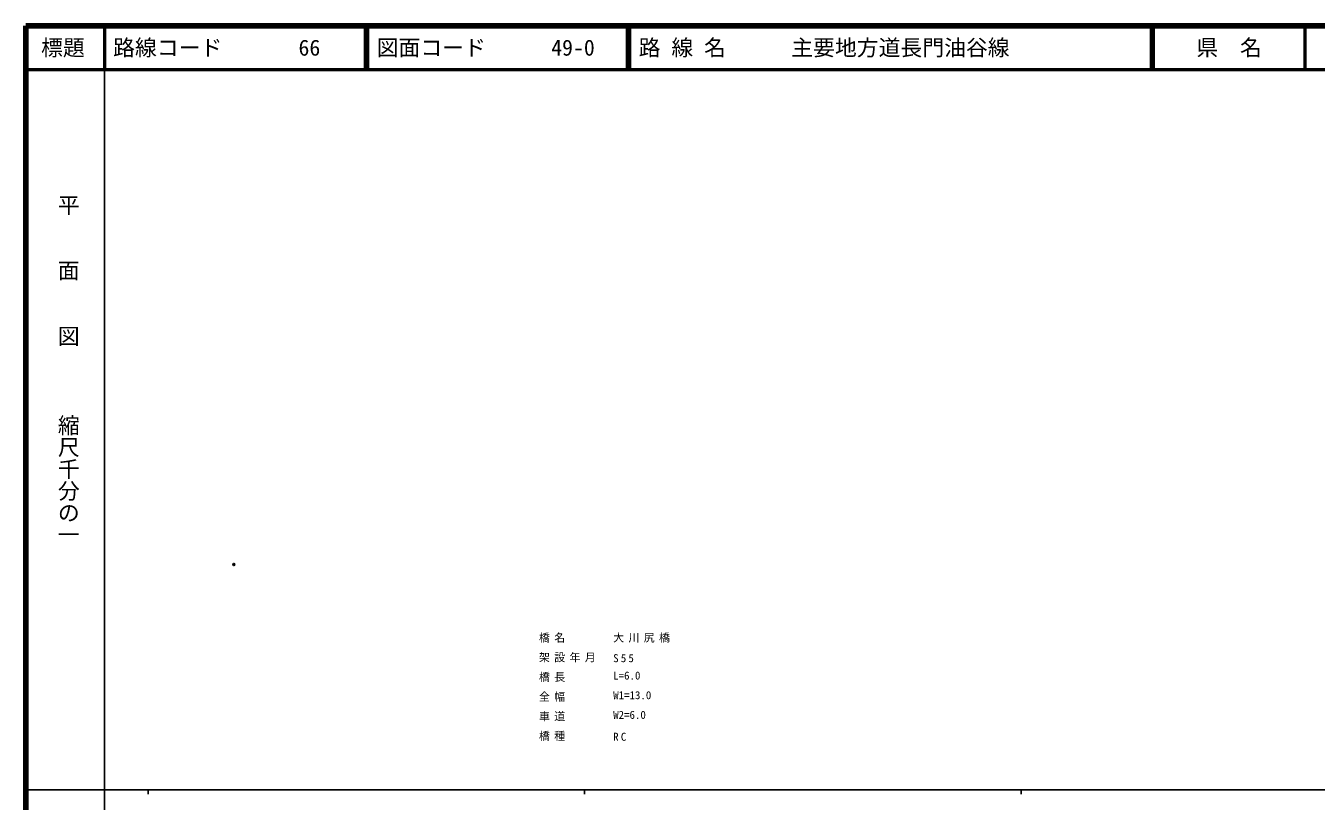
# Model space of a CAD drawing. Units: millimetres on the paper, with parts at other scales. Extents: x 40 to 680, y 20 to 380.
# Drawn here: x 40 to 335.6, y 202.4 to 380 of the extents above; entities that cross this region are included whole.
import ezdxf
from ezdxf.enums import TextEntityAlignment as Align

# ---------------------------------------------------------------- set-up
doc = ezdxf.new("R2010")
doc.units = ezdxf.units.MM
doc.header["$PDMODE"] = 32
doc.header["$PDSIZE"] = 0.5
doc.layers.add('M-OTRS', color=6, linetype='Continuous')
doc.layers.add('M-STR-HTXT', color=7, linetype='Continuous')
for name, color, linetype, lineweight in [('M-TTL', 2, 'Continuous', 140), ('M-TTL-BAND', 7, 'Continuous', 25), ('M-TTL-LINE', 7, 'Continuous', 50), ('M-TTL-TXT', 7, 'Continuous', 13)]:
    doc.layers.add(name, color=color, linetype=linetype, lineweight=lineweight)
doc.styles.add('@ＭＳ ゴシック', font='')
doc.styles.add('ＭＳ ゴシック', font='')
doc.styles.get('@ＭＳ ゴシック').set_extended_font_data('@MS Gothic')
doc.styles.get('ＭＳ ゴシック').set_extended_font_data('MS Gothic')

msp = doc.modelspace()

# ---------------------------------------------------------------- linework, layer by layer
at = {"layer": 'M-OTRS'}
msp.add_point((87.656, 256.628), dxfattribs=at)
at = {"layer": 'M-TTL'}
for p, q in [((40, 380), (40, 20)), ((680, 380), (40, 380))]:
    msp.add_line(p, q, dxfattribs=at)
at = {"layer": 'M-TTL-BAND'}
for p, q in [((58, 370), (58, 20)), ((40, 205), (579, 205)), ((68, 205), (68, 204)), ((168, 205), (168, 204)), ((268, 205), (268, 204))]:
    msp.add_line(p, q, dxfattribs=at)
at = {"layer": 'M-TTL-LINE'}
for p, q in [((58, 380), (58, 370)), ((117.75, 380), (117.75, 370)), ((118.25, 380), (118.25, 370)), ((177.75, 380), (177.75, 370)), ((178.25, 380), (178.25, 370)), ((297.75, 380), (297.75, 370)), ((298.25, 380), (298.25, 370)), ((333, 380), (333, 370)), ((40, 370), (680, 370))]:
    msp.add_line(p, q, dxfattribs=at)

# ---------------------------------------------------------------- texts
at = {"layer": 'M-STR-HTXT', "style": 'ＭＳ ゴシック'}
for s, p in [('L=6.0', (174.541, 229.718)), ('W1=13.0', (174.541, 225.218)), ('W2=6.0', (174.541, 220.718))]:
    msp.add_text(s, height=1.833, dxfattribs=at).set_placement(p, align=Align.BOTTOM_LEFT)
at = {"layer": 'M-STR-HTXT', "char_height": 1.833, "attachment_point": 7, "style": 'ＭＳ ゴシック'}
for s, insert in [('\\T1.4;橋名', (157.541, 238.718)), ('\\T1.4;大川尻橋', (174.541, 238.718)), ('\\T1.4;架設年月', (157.541, 234.218)), ('\\T1.4;S55', (174.541, 234.218)), ('\\T1.4;橋長', (157.541, 229.718)), ('\\T1.4;全幅', (157.541, 225.218)), ('\\T1.4;車道', (157.541, 220.718)), ('\\T1.4;橋種', (157.541, 216.218)), ('\\T1.4;RC', (174.541, 216.218))]:
    msp.add_mtext(s, dxfattribs=dict(at, insert=insert))
at = {"layer": 'M-TTL-BAND', "style": '@ＭＳ ゴシック'}
for s, p in [('平\u3000\u3000面\u3000\u3000図', (49.777, 306.475)), ('縮尺千分の一', (49.777, 261.03))]:
    msp.add_text(s, height=3.666, rotation=270, dxfattribs=at).set_placement(p, align=Align.MIDDLE_RIGHT)
at = {"layer": 'M-TTL-TXT', "style": 'ＭＳ ゴシック'}
for s, p in [('標題', (48.5, 375)), ('県\u3000名', (315.625, 375))]:
    msp.add_text(s, height=3.666, dxfattribs=at).set_placement(p, align=Align.MIDDLE_CENTER)
for s, p in [('路線コード       66', (60, 375)), ('図面コード      49-0', (120.38, 375)), ('路 線 名      主要地方道長門油谷線', (180.38, 375))]:
    msp.add_text(s, height=3.666, dxfattribs=at).set_placement(p, align=Align.MIDDLE_LEFT)

doc.saveas('drawing.dxf')
